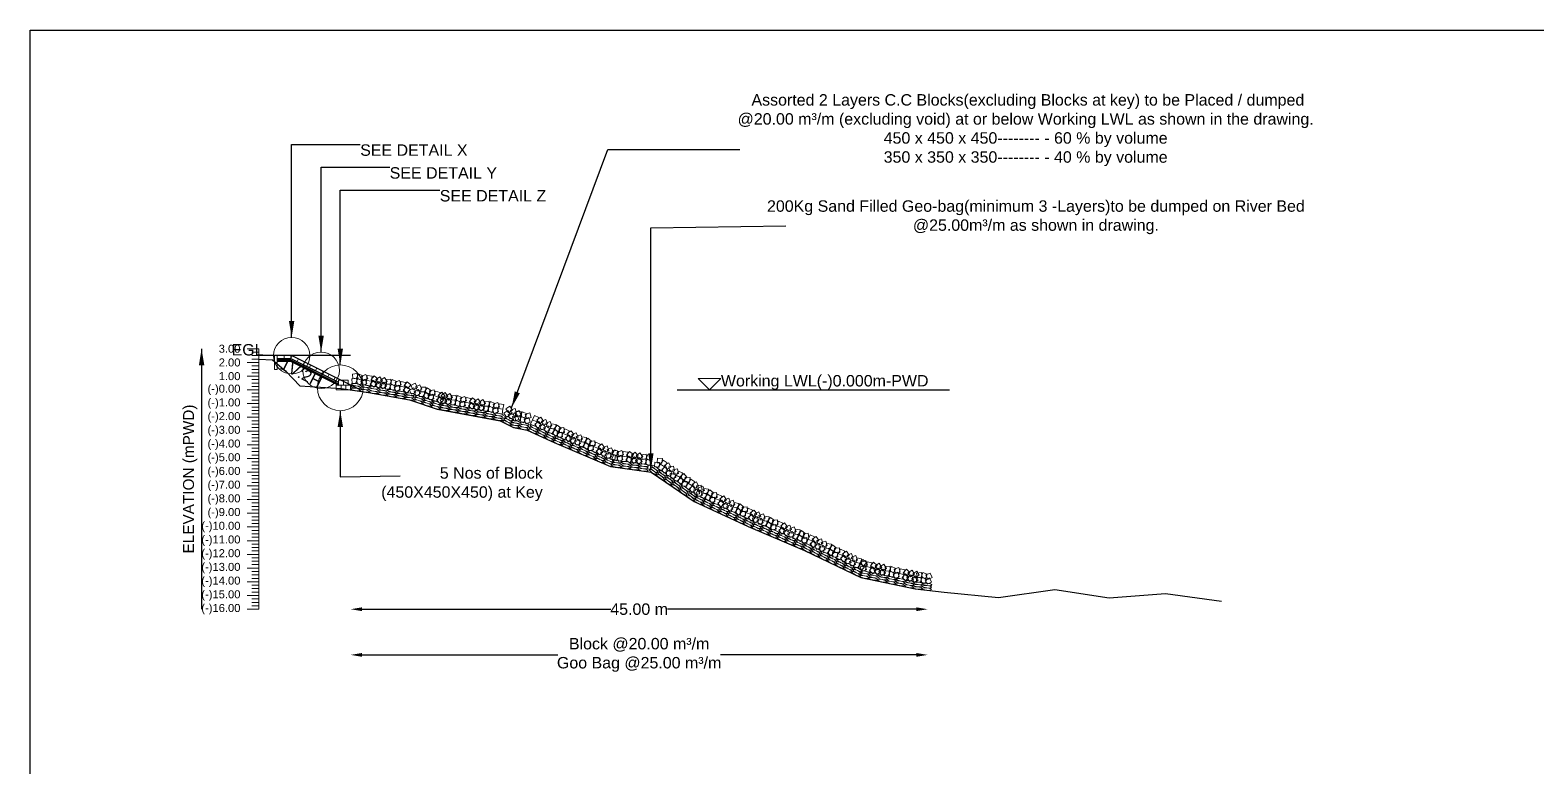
# Model space of a CAD drawing. Header units: inches. Extents: x 89000 to 267201, y -7461 to 18033.
# Drawn here: x 175000 to 181596, y -3229 to 0 of the extents above; entities that cross this region are included whole.
import ezdxf

# ---------------------------------------------------------------- set-up
doc = ezdxf.new("R2010")
doc.units = ezdxf.units.IN
doc.header["$LTSCALE"] = 7
doc.header["$MEASUREMENT"] = 0
for name, color, linetype, lineweight in [('Cross Section Labels', 7, 'Continuous', 9), ('Existing_Bed_Level for Xsection', 7, 'Continuous', 25), ('Long Section Labels', 7, 'Continuous', 9)]:
    doc.layers.add(name, color=color, linetype=linetype, lineweight=lineweight)
doc.styles.get("Standard").update_dxf_attribs({"font": 'arial.ttf'})
doc.dimstyles.new('Appron Lebeling Style', dxfattribs={"dimtxt": 50, "dimasz": 50, "dimexe": 0.18, "dimexo": 0.0625, "dimgap": 0.09, "dimtad": 0, "dimtih": 1, "dimtoh": 1, "dimdec": 4, "dimzin": 0, "dimdsep": 46, "dimtxsty": 'Standard', "dimcen": 0.09, "dimse1": 1, "dimse2": 1, "dimadec": 0, "dimazin": 0, "dimtfac": 1, "dimtdec": 4, "dimtofl": 0, "dimtmove": 0, "dimatfit": 3, "dimfxl": 1, "dimtolj": 1, "dimtzin": 0, "dimarcsym": 0})
doc.dimstyles.get("Standard").update_dxf_attribs({"dimtxt": 0.18, "dimasz": 0.18, "dimexe": 0.18, "dimexo": 0.0625, "dimgap": 0.09, "dimtad": 0, "dimtih": 1, "dimtoh": 1, "dimdec": 4, "dimzin": 0, "dimdsep": 46, "dimtxsty": 'Standard', "dimcen": 0.09, "dimadec": 0, "dimazin": 0, "dimtfac": 1, "dimtdec": 4, "dimtofl": 0, "dimtmove": 0, "dimatfit": 3, "dimfxl": 1, "dimtolj": 1, "dimtzin": 0, "dimarcsym": 0})

# ---------------------------------------------------------------- blocks, each defined once
blk = doc.blocks.new('*D5')
at = {"layer": 'Cross Section Labels', "color": 0, "lineweight": -2, "transparency": 16777216}
for p, q in [((176451.9, -2534.8), (177540.5, -2534.8)), ((178876.3, -2534.8), (177787.7, -2534.8))]:
    blk.add_line(p, q, dxfattribs=at)
at = {"layer": 'Cross Section Labels', "color": 0, "transparency": 16777216}
for points in [[(176451.9, -2526.5), (176451.9, -2543.1), (176401.9, -2534.8)], [(178876.3, -2526.5), (178876.3, -2543.1), (178926.3, -2534.8)]]:
    blk.add_solid(points, dxfattribs=at)
at = {"layer": 'Defpoints', "color": 0, "transparency": 16777216}
for p in [(176401.9, -1574.8), (178926.3, -2452.2), (178926.3, -2534.8)]:
    blk.add_point(p, dxfattribs=at)
at = {"layer": 'Cross Section Labels', "color": 0, "transparency": 16777216, "insert": (177664.1, -2534.8), "char_height": 50, "attachment_point": 5}
blk.add_mtext('\\A1;45.00 m', dxfattribs=at)
blk = doc.blocks.new('*D6')
at = {"layer": 'Cross Section Labels', "color": 0, "lineweight": -2, "transparency": 16777216}
for p, q in [((176451.9, -2734.8), (177308.5, -2734.8)), ((178876.3, -2734.8), (178019.7, -2734.8))]:
    blk.add_line(p, q, dxfattribs=at)
at = {"layer": 'Cross Section Labels', "color": 0, "transparency": 16777216}
for points in [[(176451.9, -2726.5), (176451.9, -2743.1), (176401.9, -2734.8)], [(178876.3, -2726.5), (178876.3, -2743.1), (178926.3, -2734.8)]]:
    blk.add_solid(points, dxfattribs=at)
at = {"layer": 'Defpoints', "color": 0, "transparency": 16777216}
for p in [(176401.9, -1574.8), (178926.3, -2452.2), (178926.3, -2734.8)]:
    blk.add_point(p, dxfattribs=at)
at = {"layer": 'Cross Section Labels', "color": 0, "transparency": 16777216, "insert": (177664.1, -2734.8), "char_height": 50, "attachment_point": 5}
blk.add_mtext('\\A1;Block @20.00 m³/m ^JGoo Bag @25.00 m³/m ', dxfattribs=at)

msp = doc.modelspace()

# ---------------------------------------------------------------- linework, layer by layer
msp.add_lwpolyline([(175000, 0), (185000, 0), (185000, -7071), (175000, -7071)], close=True)
at = {"layer": 'Cross Section Labels'}
msp.add_lwpolyline([(177971.86385, -1574.8), (178021.86385, -1524.8), (177921.86385, -1524.8)], close=True, dxfattribs=at)
for centre, radius in [((176143.86385, -1424.8), 80), ((176272.86385, -1489.3), 80), ((176356.86385, -1565.8), 100)]:
    msp.add_circle(centre, radius, dxfattribs=at)
at = {"layer": 'Existing_Bed_Level for Xsection'}
for points in [[(176401.86385, -1424.8), (176000, -1424.8)], [(176000, -1440.52), (176060.01863, -1442.56), (176120.03725, -1493.56), (176180.05588, -1556.56), (176360.11176, -1568.56), (176480.14902, -1586.5), (176660.2049, -1618.96), (176780.24215, -1658.56), (177055.65401, -1709.8), (177114.93945, -1739.2), (177174.25826, -1751.2), (177292.98708, -1805.2), (177539.18265, -1910.2), (177717.2511, -1934.8), (177904.11624, -2063.2), (178141.51514, -2173), (178387.68315, -2277.4), (178634.00096, -2395.6), (178871.28841, -2446), (178998.94916, -2460.4), (179236.19381, -2483.8), (179482.46981, -2447.8), (179719.81001, -2485.6), (179966.02932, -2465.8), (180212.35164, -2500)], [(176443.86385, -1574.8), (176146.3976, -1426.06687), (176143.86385, -1424.8), (176141.03104, -1424.8), (176081.03104, -1424.8)], [(176081.03104, -1436.8), (176141.03104, -1436.8), (176349.36385, -1540.96641)], [(176081.03104, -1442.8), (176139.61463, -1442.8), (176349.36385, -1547.67461)], [(176081.03104, -1448.8), (176138.19822, -1448.8), (176348.19822, -1553.8)], [(177830.91146, -1574.8), (179021.63155, -1574.8)]]:
    msp.add_lwpolyline(points, dxfattribs=at)
at = {"layer": 'Long Section Labels'}
for points in [[(176000, -1394.8), (175950, -1394.8)], [(176000, -1409.8), (175970, -1409.8)], [(176000, -1424.8), (175970, -1424.8)], [(176000, -1439.8), (175970, -1439.8)], [(176000, -2534.8), (176000, -2474.8), (176000, -2414.8), (176000, -2354.8), (176000, -2294.8), (176000, -2234.8), (176000, -2174.8), (176000, -2114.8), (176000, -2054.8), (176000, -1994.8), (176000, -1934.8), (176000, -1874.8), (176000, -1814.8), (176000, -1754.8), (176000, -1694.8), (176000, -1634.8), (176000, -1574.8), (176000, -1514.8), (176000, -1454.8), (176000, -1394.8)], [(176000, -1454.8), (175950, -1454.8)], [(176000, -1514.8), (175950, -1514.8)], [(176000, -1469.8), (175970, -1469.8)], [(176000, -1484.8), (175970, -1484.8)], [(176000, -1499.8), (175970, -1499.8)], [(176000, -1574.8), (175950, -1574.8)], [(176000, -1529.8), (175970, -1529.8)], [(176000, -1544.8), (175970, -1544.8)], [(176000, -1559.8), (175970, -1559.8)], [(176000, -1634.8), (175950, -1634.8)], [(176000, -1589.8), (175970, -1589.8)], [(176000, -1604.8), (175970, -1604.8)], [(176000, -1619.8), (175970, -1619.8)], [(176000, -1694.8), (175950, -1694.8)], [(176000, -1649.8), (175970, -1649.8)], [(176000, -1664.8), (175970, -1664.8)], [(176000, -1679.8), (175970, -1679.8)], [(176000, -1709.8), (175970, -1709.8)], [(176000, -1754.8), (175950, -1754.8)], [(176000, -1724.8), (175970, -1724.8)], [(176000, -1739.8), (175970, -1739.8)], [(176000, -1769.8), (175970, -1769.8)], [(176000, -1814.8), (175950, -1814.8)], [(176000, -1784.8), (175970, -1784.8)], [(176000, -1799.8), (175970, -1799.8)], [(176000, -1829.8), (175970, -1829.8)], [(176000, -1844.8), (175970, -1844.8)], [(176000, -1874.8), (175950, -1874.8)], [(176000, -1859.8), (175970, -1859.8)], [(176000, -1889.8), (175970, -1889.8)], [(176000, -1904.8), (175970, -1904.8)], [(176000, -1934.8), (175950, -1934.8)], [(176000, -1919.8), (175970, -1919.8)], [(176000, -1949.8), (175970, -1949.8)], [(176000, -1964.8), (175970, -1964.8)], [(176000, -1994.8), (175950, -1994.8)], [(176000, -1979.8), (175970, -1979.8)], [(176000, -2009.8), (175970, -2009.8)], [(176000, -2024.8), (175970, -2024.8)], [(176000, -2039.8), (175970, -2039.8)], [(176000, -2054.8), (175950, -2054.8)], [(176000, -2069.8), (175970, -2069.8)], [(176000, -2084.8), (175970, -2084.8)], [(176000, -2099.8), (175970, -2099.8)], [(176000, -2114.8), (175950, -2114.8)], [(176000, -2174.8), (175950, -2174.8)], [(176000, -2129.8), (175970, -2129.8)], [(176000, -2144.8), (175970, -2144.8)], [(176000, -2159.8), (175970, -2159.8)], [(176000, -2234.8), (175950, -2234.8)], [(176000, -2189.8), (175970, -2189.8)], [(176000, -2204.8), (175970, -2204.8)], [(176000, -2219.8), (175970, -2219.8)], [(176000, -2294.8), (175950, -2294.8)], [(176000, -2249.8), (175970, -2249.8)], [(176000, -2264.8), (175970, -2264.8)], [(176000, -2279.8), (175970, -2279.8)], [(176000, -2354.8), (175950, -2354.8)], [(176000, -2309.8), (175970, -2309.8)], [(176000, -2324.8), (175970, -2324.8)], [(176000, -2339.8), (175970, -2339.8)], [(176000, -2369.8), (175970, -2369.8)], [(176000, -2414.8), (175950, -2414.8)], [(176000, -2384.8), (175970, -2384.8)], [(176000, -2399.8), (175970, -2399.8)], [(176000, -2429.8), (175970, -2429.8)], [(176000, -2474.8), (175950, -2474.8)], [(176000, -2444.8), (175970, -2444.8)], [(176000, -2459.8), (175970, -2459.8)], [(176000, -2489.8), (175970, -2489.8)], [(176000, -2504.8), (175970, -2504.8)], [(176000, -2534.8), (175950, -2534.8)], [(176000, -2519.8), (175970, -2519.8)]]:
    msp.add_lwpolyline(points, dxfattribs=at)
for points in [[(176081.03104, -1424.8), (176069.03104, -1424.8), (176069.03104, -1454.8), (176081.03104, -1454.8)], [(176111.03104, -1424.8), (176081.03104, -1424.8), (176081.03104, -1436.8), (176111.03104, -1436.8)], [(176141.03104, -1424.8), (176111.03104, -1424.8), (176111.03104, -1436.8), (176141.03104, -1436.8)], [(176173.23041, -1439.48328), (176146.3976, -1426.06687), (176141.03104, -1436.8), (176167.86385, -1450.21641)], [(176200.06323, -1452.89969), (176173.23041, -1439.48328), (176167.86385, -1450.21641), (176194.69667, -1463.63282)], [(176081.03104, -1454.8), (176069.03104, -1454.8), (176069.03104, -1484.8), (176081.03104, -1484.8)], [(176226.89605, -1466.3161), (176200.06323, -1452.89969), (176194.69667, -1463.63282), (176221.52948, -1477.04922)], [(176253.72886, -1479.73251), (176226.89605, -1466.3161), (176221.52948, -1477.04922), (176248.3623, -1490.46563)], [(176280.56168, -1493.14891), (176253.72886, -1479.73251), (176248.3623, -1490.46563), (176275.19511, -1503.88204)], [(176307.39449, -1506.56532), (176280.56168, -1493.14891), (176275.19511, -1503.88204), (176302.02793, -1517.29845)], [(176334.22731, -1519.98173), (176307.39449, -1506.56532), (176302.02793, -1517.29845), (176328.86075, -1530.71486)], [(176430.6692, -1503.31119), (176409.80467, -1505.69259), (176412.18607, -1526.55713), (176433.0506, -1524.17573)], [(176456.01406, -1512.59876), (176436.7575, -1504.22111), (176428.37986, -1523.47767), (176447.63642, -1531.85532)], [(176468.89559, -1507.52818), (176449.3522, -1515.21296), (176457.03698, -1534.75635), (176476.58037, -1527.07157)], [(176495.6723, -1515.41368), (176474.90297, -1512.30963), (176471.79892, -1533.07895), (176492.56825, -1536.183)], [(176521.06539, -1526.8613), (176505.02214, -1513.31087), (176491.47171, -1529.35412), (176507.51496, -1542.90455)], [(176359.86385, -1553.8), (176338.86385, -1553.8), (176338.86385, -1574.8), (176359.86385, -1574.8)], [(176370.36385, -1532.8), (176349.36385, -1532.8), (176349.36385, -1553.8), (176370.36385, -1553.8)], [(176380.86385, -1553.8), (176359.86385, -1553.8), (176359.86385, -1574.8), (176380.86385, -1574.8)], [(176391.36385, -1532.8), (176370.36385, -1532.8), (176370.36385, -1553.8), (176391.36385, -1553.8)], [(176401.86385, -1553.8), (176380.86385, -1553.8), (176380.86385, -1574.8), (176401.86385, -1574.8)], [(176427.56515, -1524.08052), (176406.70061, -1526.46192), (176409.08202, -1547.32646), (176429.94655, -1544.94506)], [(176452.91001, -1533.36808), (176433.65345, -1524.99044), (176425.27581, -1544.247), (176444.53237, -1552.62464)], [(176465.79154, -1528.29751), (176446.24815, -1535.98228), (176453.93293, -1555.52567), (176473.47632, -1547.8409)], [(176492.56825, -1536.183), (176471.79892, -1533.07895), (176468.69487, -1553.84828), (176489.4642, -1556.95233)], [(176517.33963, -1547.52815), (176501.29638, -1533.97772), (176487.74595, -1550.02097), (176503.7892, -1563.5714)], [(176525.84997, -1537.8877), (176508.59702, -1549.85999), (176520.5693, -1567.11294), (176537.82226, -1555.14065)], [(176529.57573, -1517.22085), (176512.32278, -1529.19314), (176524.29507, -1546.44609), (176541.54802, -1534.4738)], [(176558.4912, -1558.85478), (176546.50518, -1541.61137), (176529.26177, -1553.59739), (176541.24779, -1570.8408)], [(176562.21697, -1538.18793), (176550.23095, -1520.94452), (176532.98753, -1532.93054), (176544.97356, -1550.17395)], [(176574.12945, -1548.61138), (176553.20286, -1550.36574), (176554.95722, -1571.29233), (176575.88381, -1569.53797)], [(176577.85522, -1527.94453), (176556.92863, -1529.69889), (176558.68299, -1550.62548), (176579.60958, -1548.87112)], [(176599.18426, -1558.65514), (176580.18771, -1549.70354), (176571.23611, -1568.70009), (176590.23266, -1577.65169)], [(176602.91002, -1537.98829), (176583.91348, -1529.03669), (176574.96188, -1548.03324), (176593.95843, -1556.98484)], [(176612.21212, -1553.97331), (176592.44697, -1561.0683), (176599.54195, -1580.83345), (176619.3071, -1573.73847)], [(176615.93788, -1533.30647), (176596.17273, -1540.40145), (176603.26772, -1560.1666), (176623.03287, -1553.07162)], [(176638.74019, -1562.65861), (176618.07334, -1558.93284), (176614.34758, -1579.59969), (176635.01443, -1583.32546)], [(176642.46596, -1541.99176), (176621.79911, -1538.26599), (176618.07334, -1558.93284), (176638.74019, -1562.65861)], [(176662.00757, -1573.6085), (176645.96432, -1560.05807), (176632.4139, -1576.10132), (176648.45715, -1589.65175)], [(176665.73334, -1552.94165), (176649.69009, -1539.39122), (176636.13966, -1555.43447), (176652.18291, -1568.9849)], [(176678.10633, -1565.95046), (176659.34875, -1575.39258), (176668.79087, -1594.15015), (176687.54844, -1584.70804)], [(176684.68541, -1546.00766), (176665.92784, -1555.44977), (176675.36995, -1574.20734), (176694.12752, -1564.76523)], [(176707.49495, -1591.27589), (176698.03791, -1572.52584), (176679.28786, -1581.98289), (176688.74491, -1600.73294)], [(176714.07404, -1571.33308), (176704.61699, -1552.58304), (176685.86694, -1562.04008), (176695.32399, -1580.79013)], [(176724.41193, -1583.31988), (176703.44562, -1582.13076), (176702.2565, -1603.09707), (176723.22281, -1604.28619)], [(176730.99101, -1563.37708), (176710.02471, -1562.18795), (176708.83558, -1583.15426), (176729.80189, -1584.34338)], [(176754.3952, -1576.82567), (176736.83703, -1565.30566), (176725.31702, -1582.86383), (176742.87519, -1594.38384)], [(176767.94974, -1574.01158), (176747.38666, -1578.27302), (176751.6481, -1598.83609), (176772.21118, -1594.57466)], [(176793.00267, -1586.32106), (176773.05987, -1579.74197), (176766.48078, -1599.68478), (176786.42359, -1606.26387)], [(176747.81611, -1596.76848), (176730.25794, -1585.24847), (176718.73793, -1602.80664), (176736.29611, -1614.32665)], [(176761.37065, -1593.95439), (176740.80758, -1598.21583), (176745.06901, -1618.7789), (176765.63209, -1614.51746)], [(176786.42359, -1606.26387), (176766.48078, -1599.68478), (176759.9017, -1619.62759), (176779.84451, -1626.20668)], [(176807.9312, -1620.35975), (176793.94039, -1604.69906), (176778.2797, -1618.68988), (176792.27052, -1634.35057)], [(176814.51029, -1600.41694), (176800.51947, -1584.75625), (176784.85879, -1598.74707), (176798.8496, -1614.40776)], [(176811.114, -1607.39434), (176793.79446, -1619.27011), (176805.67022, -1636.58964), (176822.98976, -1624.71388)], [(176814.95511, -1586.74862), (176797.63557, -1598.62438), (176809.51133, -1615.94392), (176826.83087, -1604.06816)], [(176843.63764, -1628.54336), (176831.74809, -1611.23329), (176814.43802, -1623.12284), (176826.32757, -1640.43291)], [(176847.47875, -1607.89764), (176835.5892, -1590.58757), (176818.27913, -1602.47712), (176830.16868, -1619.78719)], [(176859.33285, -1618.38744), (176838.39679, -1620.02492), (176840.03427, -1640.96098), (176860.97033, -1639.3235)], [(176863.17396, -1597.74172), (176842.23789, -1599.3792), (176843.87537, -1620.31526), (176864.81144, -1618.67778)], [(176884.33118, -1628.57095), (176865.38491, -1619.51342), (176856.32738, -1638.45969), (176875.27365, -1647.51722)], [(176888.17229, -1607.92523), (176869.22602, -1598.86769), (176860.16849, -1617.81396), (176879.11476, -1626.8715)], [(176897.38498, -1623.96194), (176877.58052, -1630.94645), (176884.56503, -1650.75091), (176904.36949, -1643.7664)], [(176901.22609, -1603.31622), (176881.42163, -1610.30073), (176888.40613, -1630.10519), (176908.2106, -1623.12068)], [(176923.86414, -1632.79523), (176903.21842, -1628.95412), (176899.37731, -1649.59984), (176920.02303, -1653.44095)], [(176927.70525, -1612.14951), (176907.05953, -1608.3084), (176903.21842, -1628.95412), (176923.86414, -1632.79523)], [(176947.07002, -1643.87488), (176931.10268, -1630.23508), (176917.46288, -1646.20241), (176933.43022, -1659.84221)], [(176950.91113, -1623.22915), (176934.94379, -1609.58935), (176921.30399, -1625.55669), (176937.27133, -1639.19649)], [(176955.63406, -1634.2821), (176938.31452, -1646.15787), (176950.19029, -1663.4774), (176967.50982, -1651.60164)], [(176959.47517, -1613.63638), (176942.15563, -1625.51214), (176954.03139, -1642.83168), (176971.35093, -1630.95592)], [(176988.15771, -1655.43112), (176976.26816, -1638.12105), (176958.95808, -1650.0106), (176970.84763, -1667.32067)], [(176991.99882, -1634.7854), (176980.10927, -1617.47533), (176962.79919, -1629.36488), (176974.68874, -1646.67495)], [(177003.85291, -1645.2752), (176982.91685, -1646.91268), (176984.55433, -1667.84874), (177005.49039, -1666.21126)], [(177007.69402, -1624.62948), (176986.75796, -1626.26696), (176988.39544, -1647.20302), (177009.3315, -1645.56554)], [(177028.85124, -1655.45871), (177009.90497, -1646.40118), (177000.84744, -1665.34745), (177019.79371, -1674.40498)], [(177032.69235, -1634.81299), (177013.74608, -1625.75545), (177004.68855, -1644.70172), (177023.63482, -1653.75926)], [(177045.74615, -1630.20398), (177025.94169, -1637.18849), (177032.9262, -1656.99295), (177052.73066, -1650.00844)], [(177072.22531, -1639.03727), (177051.57959, -1635.19616), (177047.73848, -1655.84188), (177068.3842, -1659.68299)], [(177110.20957, -1663.23837), (177098.57088, -1645.75863), (177081.09115, -1657.39732), (177092.72984, -1674.87705)], [(177041.90504, -1650.8497), (177022.10058, -1657.83421), (177029.08509, -1677.63867), (177048.88955, -1670.65416)], [(177068.3842, -1659.68299), (177047.73848, -1655.84188), (177043.89737, -1676.4876), (177064.5431, -1680.32871)], [(177100.87975, -1682.05205), (177089.24107, -1664.57231), (177071.76134, -1676.211), (177083.40002, -1693.69073)], [(177111.7367, -1675.16069), (177091.83357, -1681.85887), (177098.53175, -1701.76199), (177118.43488, -1695.06381)], [(177121.06651, -1656.34701), (177101.16339, -1663.04519), (177107.86157, -1682.94831), (177127.76469, -1676.25013)], [(177137.25381, -1704.38303), (177130.53978, -1684.48525), (177110.642, -1691.19927), (177117.35603, -1711.09706)], [(177146.58363, -1685.56935), (177139.8696, -1665.67157), (177119.97181, -1672.38559), (177126.68584, -1692.28338)], [(177143.37526, -1689.89808), (177122.41612, -1691.20756), (177123.72561, -1712.1667), (177144.68474, -1710.85721)], [(177147.53914, -1669.31502), (177126.58001, -1670.62451), (177127.88949, -1691.58364), (177148.84863, -1690.27416)], [(177168.21108, -1700.47173), (177149.40895, -1691.11867), (177140.05589, -1709.92081), (177158.85802, -1719.27387)], [(177172.37497, -1679.88868), (177153.57283, -1670.53562), (177144.21977, -1689.33775), (177163.02191, -1698.69081)], [(177181.33545, -1696.06767), (177161.42406, -1702.74125), (177168.09763, -1722.65264), (177188.00902, -1715.97906)], [(177185.49933, -1675.48462), (177165.58794, -1682.15819), (177172.26152, -1702.06958), (177192.17291, -1695.39601)], [(177217.15194, -1714.02253), (177198.03621, -1705.32835), (177189.34203, -1724.44408), (177208.45776, -1733.13826)], [(177225.84612, -1694.90679), (177206.73038, -1686.21261), (177198.03621, -1705.32835), (177217.15194, -1714.02253)], [(177237.01161, -1730.35852), (177224.79376, -1713.27859), (177207.71382, -1725.49644), (177219.93167, -1742.57637)], [(177245.70579, -1711.24279), (177233.48794, -1694.16286), (177216.408, -1706.38071), (177228.62585, -1723.46064)], [(177256.32572, -1703.99151), (177236.65821, -1711.35283), (177244.01953, -1731.02034), (177263.68704, -1723.65902)], [(177282.80767, -1732.34244), (177275.43069, -1712.6808), (177255.76905, -1720.05778), (177263.14603, -1739.71942)], [(177247.63154, -1723.10725), (177227.96403, -1730.46857), (177235.32535, -1750.13608), (177254.99286, -1742.77476)], [(177274.11349, -1751.45817), (177266.73651, -1731.79653), (177247.07487, -1739.17351), (177254.45185, -1758.83515)], [(177291.79069, -1745.3755), (177271.0754, -1741.92924), (177267.62914, -1762.64453), (177288.34443, -1766.0908)], [(177300.48487, -1726.25977), (177279.76958, -1722.81351), (177276.32332, -1743.5288), (177297.03861, -1746.97506)], [(177313.60574, -1761.27281), (177297.39426, -1747.92411), (177284.04556, -1764.13559), (177300.25704, -1777.48429)], [(177322.29992, -1742.15707), (177306.08844, -1728.80837), (177292.73974, -1745.01986), (177308.95122, -1758.36856)], [(177326.30168, -1759.13574), (177305.45237, -1761.64694), (177307.96357, -1782.49625), (177328.81288, -1779.98505)], [(177334.54001, -1739.81917), (177313.69069, -1742.33037), (177316.2019, -1763.17968), (177337.05121, -1760.66848)], [(177350.22665, -1773.5152), (177330.91007, -1765.27688), (177322.67174, -1784.59345), (177341.98832, -1792.83178)], [(177358.46497, -1754.19863), (177339.1484, -1745.9603), (177330.91007, -1765.27688), (177350.22665, -1773.5152)], [(177370.4682, -1789.37556), (177357.84867, -1772.59022), (177341.06333, -1785.20975), (177353.68286, -1801.99509)], [(177378.70653, -1770.05898), (177366.087, -1753.27365), (177349.30166, -1765.89318), (177361.92119, -1782.67852)], [(177389.15148, -1762.55785), (177369.66411, -1770.3836), (177377.48985, -1789.87097), (177396.97723, -1782.04523)], [(177416.29844, -1790.27268), (177408.45718, -1770.79154), (177388.97604, -1778.6328), (177396.8173, -1798.11394)], [(177433.82639, -1783.77244), (177413.03518, -1780.81849), (177410.08123, -1801.6097), (177430.87244, -1804.56364)], [(177380.91315, -1781.87442), (177361.42578, -1789.70017), (177369.25152, -1809.18754), (177388.7389, -1801.3618)], [(177408.06011, -1809.58925), (177400.21885, -1790.10811), (177380.73771, -1797.94937), (177388.57897, -1817.43051)], [(177425.58806, -1803.08901), (177404.79685, -1800.13506), (177401.84291, -1820.92627), (177422.63411, -1823.88022)], [(177447.77404, -1818.46441), (177431.2505, -1805.50399), (177418.29007, -1822.02753), (177434.81361, -1834.98795)], [(177456.01237, -1799.14784), (177439.48883, -1786.18741), (177426.5284, -1802.71095), (177443.05194, -1815.67138)], [(177461.51768, -1816.80404), (177440.66837, -1819.31524), (177443.17957, -1840.16455), (177464.02888, -1837.65335)], [(177469.75601, -1797.48747), (177448.9067, -1799.99867), (177451.4179, -1820.84798), (177472.26721, -1818.33678)], [(177485.44265, -1831.1835), (177466.12608, -1822.94518), (177457.88775, -1842.26175), (177477.20432, -1850.50008)], [(177493.68098, -1811.86693), (177474.3644, -1803.6286), (177466.12608, -1822.94518), (177485.44265, -1831.1835)], [(177505.6842, -1847.04386), (177493.06467, -1830.25852), (177476.27934, -1842.87805), (177488.89887, -1859.66339)], [(177513.92253, -1827.72728), (177501.303, -1810.94195), (177484.51767, -1823.56148), (177497.1372, -1840.34681)], [(177516.12916, -1839.54272), (177496.64178, -1847.36847), (177504.46752, -1866.85584), (177523.9549, -1859.0301)], [(177524.36749, -1820.22615), (177504.88011, -1828.05189), (177512.70585, -1847.53927), (177532.19323, -1839.71353)], [(177551.51444, -1847.94098), (177543.67318, -1828.45984), (177524.19204, -1836.3011), (177532.0333, -1855.78224)], [(177569.04239, -1841.44074), (177548.25118, -1838.48679), (177545.29724, -1859.278), (177566.08844, -1862.23194)], [(177575.37433, -1845.01752), (177556.02617, -1836.85366), (177547.86231, -1856.20182), (177567.21047, -1864.36569)], [(177588.19892, -1839.80459), (177568.74183, -1847.70534), (177576.64258, -1867.16243), (177596.09967, -1859.26168)], [(177615.06131, -1847.39305), (177594.25888, -1844.51922), (177591.38505, -1865.32164), (177612.18747, -1868.19548)], [(177638.75877, -1857.37812), (177622.17254, -1844.49802), (177609.29244, -1861.08425), (177625.87867, -1873.96435)], [(177543.27611, -1867.25755), (177535.43485, -1847.77641), (177515.95372, -1855.61767), (177523.79497, -1875.09881)], [(177560.80406, -1860.75731), (177540.01286, -1857.80336), (177537.05891, -1878.59457), (177557.85011, -1881.54852)], [(177572.50049, -1865.81995), (177553.15233, -1857.65609), (177544.98847, -1877.00425), (177564.33663, -1885.16811)], [(177585.32508, -1860.60702), (177565.86799, -1868.50777), (177573.76874, -1887.96486), (177593.22583, -1880.06411)], [(177612.18747, -1868.19548), (177591.38505, -1865.32164), (177588.51121, -1886.12407), (177609.31364, -1888.99791)], [(177635.88494, -1878.18055), (177619.29871, -1865.30045), (177606.41861, -1881.88668), (177623.00483, -1894.76678)], [(177643.99217, -1868.19872), (177627.24547, -1880.86949), (177639.91623, -1897.61618), (177656.66293, -1884.94542)], [(177646.866, -1847.39629), (177630.11931, -1860.06706), (177642.79007, -1876.81375), (177659.53677, -1864.14299)], [(177677.46698, -1887.80754), (177664.78288, -1871.07094), (177648.04628, -1883.75504), (177660.73038, -1900.49164)], [(177680.34081, -1867.00511), (177667.65672, -1850.26851), (177650.92012, -1862.95261), (177663.60421, -1879.68921)], [(177692.67133, -1876.93052), (177671.83445, -1879.54285), (177674.44678, -1900.37973), (177695.28367, -1897.7674)], [(177695.54517, -1856.12809), (177674.70829, -1858.74042), (177677.32062, -1879.57731), (177698.1575, -1876.96497)], [(177718.1175, -1885.93681), (177698.76934, -1877.77295), (177690.60548, -1897.12112), (177709.95364, -1905.28498)], [(177720.99134, -1865.13438), (177701.64317, -1856.97052), (177693.47931, -1876.31869), (177712.82748, -1884.48255)], [(177753.72696, -1892.59596), (177732.79251, -1890.93798), (177731.13453, -1911.87243), (177752.06898, -1913.53041)], [(177765.61968, -1875.28806), (177744.68523, -1873.63008), (177743.02725, -1894.56453), (177763.96169, -1896.22251)], [(177774.33895, -1911.41932), (177757.03105, -1899.5266), (177745.13834, -1916.8345), (177762.44623, -1928.72722)], [(177786.23166, -1894.11142), (177768.92377, -1882.21871), (177757.03105, -1899.5266), (177774.33895, -1911.41932)], [(177791.04754, -1930.96655), (177781.99347, -1912.01863), (177763.04554, -1921.0727), (177772.09961, -1940.02062)], [(177802.94025, -1913.65866), (177793.88618, -1894.71073), (177774.93826, -1903.7648), (177783.99233, -1922.71272)], [(177814.66145, -1908.36926), (177794.01197, -1912.19015), (177797.83286, -1932.83963), (177818.48234, -1929.01874)], [(177802.76873, -1925.67716), (177782.11925, -1929.49805), (177785.94014, -1950.14752), (177806.58962, -1946.32663)], [(177823.90421, -1958.2096), (177820.06688, -1937.56318), (177799.42046, -1941.40051), (177803.25779, -1962.04694)], [(177835.79693, -1940.90171), (177831.9596, -1920.25528), (177811.31317, -1924.09261), (177815.1505, -1944.73904)], [(177842.37099, -1955.30092), (177822.57337, -1948.29702), (177815.56948, -1968.09463), (177835.36709, -1975.09853)], [(177854.2637, -1937.99302), (177834.46609, -1930.98912), (177827.46219, -1950.78673), (177847.2598, -1957.79063)], [(177861.08148, -1974.75696), (177847.4446, -1958.78713), (177831.47477, -1972.42401), (177845.11165, -1988.39384)], [(177872.9742, -1957.44907), (177859.33732, -1941.47924), (177843.36749, -1955.11612), (177857.00437, -1971.08595)], [(177874.88224, -1975.84497), (177853.94779, -1974.18699), (177852.28981, -1995.12144), (177873.22426, -1996.77942)], [(177886.77496, -1958.53707), (177865.84051, -1956.87909), (177864.18253, -1977.81354), (177885.11698, -1979.47152)], [(177907.38695, -1977.36043), (177890.07905, -1965.46772), (177878.18633, -1982.77561), (177895.49423, -1994.66833)], [(177924.09553, -1996.90767), (177915.04146, -1977.95974), (177896.09354, -1987.01381), (177905.14761, -2005.96174)], [(177895.49423, -1994.66833), (177878.18633, -1982.77561), (177866.29362, -2000.08351), (177883.60151, -2011.97623)], [(177912.20282, -2014.21557), (177903.14875, -1995.26764), (177884.20082, -2004.32171), (177893.25489, -2023.26963)], [(177923.92401, -2008.92617), (177903.27454, -2012.74706), (177907.09543, -2033.39653), (177927.7449, -2029.57565)], [(177940.82437, -2034.88833), (177933.57254, -2015.18019), (177913.86439, -2022.43202), (177921.11623, -2042.14017)], [(177935.81673, -1991.61827), (177915.16725, -1995.43916), (177918.98814, -2016.08864), (177939.63762, -2012.26775)], [(177949.6399, -2015.82825), (177942.38806, -1996.12011), (177922.67992, -2003.37195), (177929.93176, -2023.08009)], [(177958.53988, -2028.91816), (177937.84692, -2025.34028), (177934.26904, -2046.03324), (177954.962, -2049.61113)], [(177967.35541, -2009.85809), (177946.66245, -2006.2802), (177943.08456, -2026.97317), (177963.77753, -2030.55105)], [(177980.25343, -2044.95383), (177964.12713, -2031.50234), (177950.67564, -2047.62863), (177966.80194, -2061.08012)], [(177989.06896, -2025.89375), (177972.94266, -2012.44226), (177959.49117, -2028.56856), (177975.61746, -2042.02005)], [(177994.04079, -2043.70753), (177973.12539, -2045.59058), (177975.00843, -2066.50598), (177995.92384, -2064.62294)], [(178002.85632, -2024.64746), (177981.94091, -2026.5305), (177983.82396, -2047.4459), (178004.73936, -2045.56286)], [(178026.33801, -2039.73993), (178007.27794, -2030.92441), (177998.46241, -2049.98448), (178017.52249, -2058.80001)], [(178046.09343, -2056.20185), (178033.98441, -2039.04459), (178016.82715, -2051.15361), (178028.93617, -2068.31088)], [(178017.52249, -2058.80001), (177998.46241, -2049.98448), (177989.64689, -2069.04456), (178008.70696, -2077.86008)], [(178037.2779, -2075.26193), (178025.16888, -2058.10467), (178008.01162, -2070.21369), (178020.12064, -2087.37095)], [(178047.94372, -2068.07831), (178028.22981, -2075.31445), (178035.46595, -2095.02836), (178055.17986, -2087.79222)], [(178056.75925, -2049.01823), (178037.04534, -2056.25438), (178044.28148, -2075.96829), (178063.99539, -2068.73214)], [(178074.2449, -2096.59701), (178066.99307, -2076.88887), (178047.28492, -2084.14071), (178054.53676, -2103.84885)], [(178083.06043, -2077.53694), (178075.80859, -2057.8288), (178056.10045, -2065.08064), (178063.35229, -2084.78878)], [(178091.96041, -2090.62685), (178071.26745, -2087.04897), (178067.68957, -2107.74193), (178088.38253, -2111.31981)], [(178100.77594, -2071.56677), (178080.08298, -2067.98889), (178076.50509, -2088.68185), (178097.19806, -2092.25974)], [(178113.67396, -2106.66251), (178097.54766, -2093.21102), (178084.09617, -2109.33732), (178100.22247, -2122.78881)], [(178122.48949, -2087.60244), (178106.36319, -2074.15095), (178092.9117, -2090.27724), (178109.03799, -2103.72873)], [(178127.46132, -2105.41622), (178106.54592, -2107.29926), (178108.42896, -2128.21467), (178129.34437, -2126.33162)], [(178136.27685, -2086.35614), (178115.36144, -2088.23919), (178117.24449, -2109.15459), (178138.15989, -2107.27155)], [(178159.75855, -2101.44862), (178140.69847, -2092.63309), (178131.88294, -2111.69317), (178150.94302, -2120.5087)], [(178179.51396, -2117.91054), (178167.40494, -2100.75328), (178150.24768, -2112.8623), (178162.3567, -2130.01956)], [(178188.15596, -2109.19704), (178168.68446, -2117.0622), (178176.54962, -2136.5337), (178196.02112, -2128.66854)], [(178150.94302, -2120.5087), (178131.88294, -2111.69317), (178123.06742, -2130.75324), (178142.12749, -2139.56877)], [(178170.69843, -2136.97062), (178158.58941, -2119.81336), (178141.43215, -2131.92238), (178153.54117, -2149.07964)], [(178179.95674, -2128.53024), (178160.48524, -2136.39541), (178168.3504, -2155.8669), (178187.8219, -2148.00174)], [(178207.15972, -2156.19008), (178199.27905, -2136.72485), (178179.81382, -2144.60551), (178187.69449, -2164.07074)], [(178215.35894, -2136.85688), (178207.47828, -2117.39165), (178188.01305, -2125.27231), (178195.89371, -2144.73754)], [(178224.67448, -2149.65438), (178203.87734, -2146.74252), (178200.96547, -2167.53966), (178221.76261, -2170.45152)], [(178232.8737, -2130.32118), (178212.07656, -2127.40931), (178209.16469, -2148.20645), (178229.96183, -2151.11832)], [(178246.89152, -2164.98486), (178230.34179, -2152.05789), (178217.41483, -2168.60763), (178233.96456, -2181.53459)], [(178255.09075, -2145.65165), (178238.54101, -2132.72469), (178225.61405, -2149.27442), (178242.16378, -2162.20139)], [(178260.63178, -2163.29668), (178239.78759, -2165.85006), (178242.34098, -2186.69425), (178263.18517, -2184.14087)], [(178268.831, -2143.96347), (178247.98682, -2146.51686), (178250.5402, -2167.36105), (178271.38439, -2164.80766)], [(178284.5858, -2177.6277), (178265.25259, -2169.42848), (178257.05337, -2188.76168), (178276.38657, -2196.9609)], [(178292.78502, -2158.29449), (178273.45182, -2150.09527), (178265.25259, -2169.42848), (178284.5858, -2177.6277)], [(178313.05863, -2174.11385), (178300.40515, -2157.35409), (178283.64539, -2170.00756), (178296.29886, -2186.76733)], [(178323.48838, -2166.5916), (178304.01688, -2174.45676), (178311.88204, -2193.92826), (178331.35354, -2186.0631)], [(178350.69136, -2194.25144), (178342.8107, -2174.78621), (178323.34547, -2182.66687), (178331.22613, -2202.1321)], [(178304.8594, -2193.44706), (178292.20593, -2176.68729), (178275.44617, -2189.34076), (178288.09964, -2206.10053)], [(178315.28916, -2185.9248), (178295.81766, -2193.78997), (178303.68282, -2213.26146), (178323.15432, -2205.3963)], [(178342.49214, -2213.58464), (178334.61147, -2194.11941), (178315.14625, -2202.00007), (178323.02691, -2221.4653)], [(178360.0069, -2207.04894), (178339.20976, -2204.13708), (178336.29789, -2224.93422), (178357.09503, -2227.84608)], [(178368.20612, -2187.71574), (178347.40898, -2184.80387), (178344.49711, -2205.60101), (178365.29425, -2208.51288)], [(178382.22395, -2222.37942), (178365.67421, -2209.45245), (178352.74725, -2226.00219), (178369.29698, -2238.92915)], [(178390.42317, -2203.04621), (178373.87344, -2190.11925), (178360.94647, -2206.66898), (178377.49621, -2219.59595)], [(178395.9642, -2220.69124), (178375.12001, -2223.24462), (178377.6734, -2244.08881), (178398.51759, -2241.53543)], [(178404.16343, -2201.35803), (178383.31924, -2203.91142), (178385.87262, -2224.75561), (178406.71681, -2222.20222)], [(178421.84522, -2236.55976), (178402.91226, -2227.47444), (178393.82695, -2246.4074), (178412.75991, -2255.49272)], [(178430.93054, -2217.6268), (178411.99758, -2208.54148), (178402.91226, -2227.47444), (178421.84522, -2236.55976)], [(178441.36486, -2253.30058), (178429.50072, -2235.97308), (178412.17323, -2247.83722), (178424.03737, -2265.16472)], [(178450.45018, -2234.36762), (178438.58604, -2217.04012), (178421.25855, -2228.90426), (178433.12269, -2246.23176)], [(178461.21695, -2227.33619), (178441.40226, -2234.29164), (178448.3577, -2254.10632), (178468.17239, -2247.15088)], [(178487.11047, -2256.22554), (178480.13924, -2236.4164), (178460.3301, -2243.38762), (178467.30132, -2263.19676)], [(178452.13163, -2246.26915), (178432.31694, -2253.2246), (178439.27238, -2273.03928), (178459.08707, -2266.08384)], [(178478.02515, -2275.1585), (178471.05392, -2255.34936), (178451.24478, -2262.32058), (178458.21601, -2282.12972)], [(178495.82365, -2269.44052), (178475.18359, -2265.56913), (178471.3122, -2286.20919), (178491.95226, -2290.08059)], [(178504.90897, -2250.50756), (178484.26891, -2246.63617), (178480.39751, -2267.27623), (178501.03758, -2271.14763)], [(178517.30728, -2285.78293), (178501.37364, -2272.10378), (178487.69449, -2288.03742), (178503.62813, -2301.71657)], [(178526.3926, -2266.84997), (178510.45896, -2253.17082), (178496.77981, -2269.10446), (178512.71345, -2282.78361)], [(178531.11095, -2284.73256), (178510.17091, -2286.31839), (178511.75674, -2307.25843), (178532.69678, -2305.6726)], [(178540.19627, -2265.7996), (178519.25623, -2267.38543), (178520.84206, -2288.32547), (178541.7821, -2286.73964)], [(178554.37594, -2300.15699), (178535.44298, -2291.07167), (178526.35767, -2310.00463), (178545.29063, -2319.08995)], [(178563.46126, -2281.22403), (178544.5283, -2272.13871), (178535.44298, -2291.07167), (178554.37594, -2300.15699)], [(178573.89558, -2316.89781), (178562.03144, -2299.57031), (178544.70395, -2311.43446), (178556.56809, -2328.76195)], [(178582.9809, -2297.96485), (178571.11676, -2280.63735), (178553.78927, -2292.5015), (178565.65341, -2309.82899)], [(178593.74767, -2290.93343), (178573.93298, -2297.88887), (178580.88842, -2317.70356), (178600.70311, -2310.74811)], [(178619.64119, -2319.82277), (178612.66996, -2300.01363), (178592.86082, -2306.98485), (178599.83204, -2326.79399)], [(178584.66235, -2309.86639), (178564.84766, -2316.82183), (178571.8031, -2336.63652), (178591.61779, -2329.68107)], [(178610.55587, -2338.75573), (178603.58465, -2318.94659), (178583.7755, -2325.91781), (178590.74673, -2345.72695)], [(178628.35437, -2333.03775), (178607.71431, -2329.16636), (178603.84292, -2349.80643), (178624.48298, -2353.67782)], [(178637.43969, -2314.10479), (178616.79963, -2310.2334), (178612.92824, -2330.87347), (178633.5683, -2334.74486)], [(178649.838, -2349.38017), (178633.90436, -2335.70101), (178620.22521, -2351.63465), (178636.15885, -2365.3138)], [(178658.92332, -2330.44721), (178642.98968, -2316.76805), (178629.31053, -2332.70169), (178645.24417, -2346.38084)], [(178651.65527, -2342.67204), (178631.68017, -2349.15242), (178638.16055, -2369.12752), (178658.13565, -2362.64714)], [(178656.01835, -2322.13029), (178636.04325, -2328.61066), (178642.52363, -2348.58577), (178662.49873, -2342.10539)], [(178677.90208, -2352.17352), (178657.36033, -2347.81044), (178652.99724, -2368.35219), (178673.539, -2372.71527)], [(178682.26516, -2331.63177), (178661.72341, -2327.26869), (178657.36033, -2347.81044), (178677.90208, -2352.17352)], [(178700.81972, -2363.8377), (178685.20317, -2349.79763), (178671.1631, -2365.41418), (178686.77965, -2379.45424)], [(178705.1828, -2343.29595), (178689.56625, -2329.25588), (178675.52619, -2344.87243), (178691.14273, -2358.91249)], [(178709.62411, -2354.46504), (178692.00918, -2365.89807), (178703.44222, -2383.513), (178721.05714, -2372.07997)], [(178713.98719, -2333.92329), (178696.37226, -2345.35632), (178707.8053, -2362.97125), (178725.42022, -2351.53821)], [(178741.60135, -2376.43148), (178730.15429, -2358.82566), (178712.54847, -2370.27272), (178723.99553, -2387.87854)], [(178745.96443, -2355.88973), (178734.51737, -2338.28391), (178716.91156, -2349.73097), (178728.35861, -2367.33679)], [(178757.54889, -2366.67657), (178736.57805, -2367.78296), (178737.68444, -2388.75379), (178758.65528, -2387.6474)], [(178761.91197, -2346.13482), (178740.94113, -2347.24121), (178742.04752, -2368.21204), (178763.01836, -2367.10565)], [(178782.28112, -2377.49032), (178763.57047, -2367.95556), (178754.03571, -2386.6662), (178772.74636, -2396.20096)], [(178786.6442, -2356.94857), (178767.93355, -2347.4138), (178758.39879, -2366.12445), (178777.10944, -2375.65921)], [(178795.44753, -2373.2136), (178775.47243, -2379.69398), (178781.9528, -2399.66908), (178801.92791, -2393.1887)], [(178799.81061, -2352.67185), (178779.83551, -2359.15223), (178786.31588, -2379.12733), (178806.29099, -2372.64695)], [(178826.05741, -2362.17333), (178805.51566, -2357.81025), (178801.15258, -2378.35201), (178821.69433, -2382.71509)], [(178848.97505, -2373.83751), (178833.35851, -2359.79744), (178819.31844, -2375.41399), (178834.93499, -2389.45406)], [(178857.77945, -2364.46485), (178840.16452, -2375.89788), (178851.59755, -2393.51281), (178869.21248, -2382.07978)], [(178889.75669, -2386.43129), (178878.30963, -2368.82547), (178860.70381, -2380.27253), (178872.15087, -2397.87835)], [(178898.83104, -2373.67009), (178878.06583, -2376.80156), (178881.1973, -2397.56677), (178901.96251, -2394.4353)], [(178924.49402, -2382.03861), (178904.94816, -2374.36009), (178897.26965, -2393.90595), (178916.8155, -2401.58446)], [(178821.69433, -2382.71509), (178801.15258, -2378.35201), (178796.7895, -2398.89376), (178817.33125, -2403.25684)], [(178844.61197, -2394.37926), (178828.99543, -2380.33919), (178814.95536, -2395.95574), (178830.57191, -2409.99581)], [(178853.41637, -2385.0066), (178835.80144, -2396.43963), (178847.23447, -2414.05456), (178864.8494, -2402.62153)], [(178885.39361, -2406.97304), (178873.94655, -2389.36722), (178856.34073, -2400.81428), (178867.78779, -2418.4201)], [(178896.47719, -2394.53775), (178875.71198, -2397.66922), (178878.84345, -2418.43443), (178899.60866, -2415.30296)], [(178922.14017, -2402.90627), (178902.59431, -2395.22776), (178894.9158, -2414.77361), (178914.46165, -2422.45213)], [(178934.83068, -2397.37495), (178915.5768, -2405.75876), (178923.96061, -2425.01264), (178943.21449, -2416.62882)], [(178937.18453, -2376.50729), (178917.93065, -2384.8911), (178926.31446, -2404.14497), (178945.56834, -2395.76116)]]:
    msp.add_lwpolyline(points, close=True, dxfattribs=at)
for centre, major_axis in [((176422.36635, -1572.70753), (19.74866, -2.95151)), ((176423.87403, -1562.61957), (19.74866, -2.95151)), ((176425.38172, -1552.53161), (19.74866, -2.95151)), ((176461.86368, -1578.61055), (19.74866, -2.95151)), ((176463.37136, -1568.52259), (19.74866, -2.95151)), ((176464.87904, -1558.43463), (19.74866, -2.95151)), ((176501.41105, -1585.15085), (19.65122, -3.54267)), ((176503.2207, -1575.11267), (19.65122, -3.54267)), ((176505.03036, -1565.07448), (19.65122, -3.54267)), ((176542.52315, -1582.19801), (19.65122, -3.54267)), ((176544.3328, -1572.15982), (19.65122, -3.54267)), ((176581.82559, -1589.28335), (19.65122, -3.54267)), ((176583.63525, -1579.24516), (19.65122, -3.54267)), ((176622.93769, -1586.3305), (19.65122, -3.54267)), ((176540.71349, -1592.23619), (19.65122, -3.54267)), ((176580.01593, -1599.32153), (19.65122, -3.54267)), ((176619.31838, -1606.40687), (19.65122, -3.54267)), ((176621.12803, -1596.36869), (19.65122, -3.54267)), ((176658.62082, -1613.49221), (19.65122, -3.54267)), ((176660.43048, -1603.45403), (19.65122, -3.54267)), ((176662.24013, -1593.41585), (19.65122, -3.54267)), ((176697.32649, -1625.83597), (18.96276, -6.25577)), ((176700.52204, -1616.14946), (18.96276, -6.25577)), ((176703.7176, -1606.46295), (18.96276, -6.25577)), ((176735.25201, -1638.34751), (18.96276, -6.25577)), ((176738.44757, -1628.661), (18.96276, -6.25577)), ((176741.64313, -1618.97449), (18.96276, -6.25577)), ((176773.17754, -1650.85904), (18.96276, -6.25577)), ((176776.3731, -1641.17254), (18.96276, -6.25577)), ((176779.56865, -1631.48603), (18.96276, -6.25577)), ((176813.33523, -1649.15438), (19.63113, -3.65235)), ((176815.20091, -1639.12645), (19.63113, -3.65235)), ((176854.46318, -1646.43115), (19.63113, -3.65235)), ((176893.72545, -1653.73584), (19.63113, -3.65235)), ((176811.46955, -1659.1823), (19.63113, -3.65235)), ((176850.73182, -1666.48699), (19.63113, -3.65235)), ((176852.5975, -1656.45907), (19.63113, -3.65235)), ((176889.99408, -1673.79168), (19.63113, -3.65235)), ((176891.85977, -1663.76376), (19.63113, -3.65235)), ((176929.25635, -1681.09637), (19.63113, -3.65235)), ((176931.12203, -1671.06845), (19.63113, -3.65235)), ((176932.98771, -1661.04053), (19.63113, -3.65235)), ((176968.51862, -1688.40106), (19.63113, -3.65235)), ((176970.3843, -1678.37314), (19.63113, -3.65235)), ((176972.24998, -1668.34522), (19.63113, -3.65235)), ((177007.78088, -1695.70575), (19.63113, -3.65235)), ((177009.64657, -1685.67783), (19.63113, -3.65235)), ((177011.51225, -1675.64991), (19.63113, -3.65235)), ((177047.04315, -1703.01045), (19.63113, -3.65235)), ((177048.90883, -1692.98252), (19.63113, -3.65235)), ((177050.77451, -1682.9546), (19.63113, -3.65235)), ((177085.00125, -1718.6608), (17.88912, -8.87132)), ((177089.53287, -1709.52273), (17.88912, -8.87132)), ((177094.0645, -1700.38466), (17.88912, -8.87132)), ((177123.90597, -1714.99735), (19.57154, -3.95926)), ((177119.86105, -1734.99231), (19.57154, -3.95926)), ((177121.88351, -1724.99483), (19.57154, -3.95926)), ((177159.00414, -1742.91083), (19.57154, -3.95926)), ((177161.0266, -1732.91335), (19.57154, -3.95926)), ((177163.04906, -1722.91587), (19.57154, -3.95926)), ((177197.61654, -1756.22105), (18.17633, -8.26692)), ((177201.83942, -1746.93627), (18.17633, -8.26692)), ((177206.06231, -1737.65148), (18.17633, -8.26692)), ((177233.9692, -1772.75489), (18.17633, -8.26692)), ((177238.19209, -1763.47011), (18.17633, -8.26692)), ((177242.41497, -1754.18533), (18.17633, -8.26692)), ((177270.32186, -1789.28874), (18.17633, -8.26692)), ((177274.54475, -1780.00395), (18.17633, -8.26692)), ((177278.76764, -1770.71917), (18.17633, -8.26692)), ((177314.68839, -1786.73309), (18.3673, -7.83347)), ((177306.68544, -1805.49776), (18.3673, -7.83347)), ((177310.68692, -1796.11542), (18.3673, -7.83347)), ((177343.42004, -1821.1647), (18.3673, -7.83347)), ((177347.42152, -1811.78237), (18.3673, -7.83347)), ((177351.42299, -1802.40003), (18.3673, -7.83347)), ((177380.15464, -1836.83165), (18.3673, -7.83347)), ((177384.15612, -1827.44932), (18.3673, -7.83347)), ((177388.15759, -1818.06698), (18.3673, -7.83347)), ((177416.88924, -1852.4986), (18.3673, -7.83347)), ((177420.89072, -1843.11626), (18.3673, -7.83347)), ((177424.89219, -1833.73393), (18.3673, -7.83347)), ((177461.62679, -1849.40087), (18.3673, -7.83347)), ((177453.62384, -1868.16554), (18.3673, -7.83347)), ((177457.62532, -1858.78321), (18.3673, -7.83347)), ((177490.35844, -1883.83249), (18.3673, -7.83347)), ((177494.35992, -1874.45016), (18.3673, -7.83347)), ((177498.36139, -1865.06782), (18.3673, -7.83347)), ((177527.09304, -1899.49944), (18.3673, -7.83347)), ((177531.09452, -1890.1171), (18.3673, -7.83347)), ((177535.09599, -1880.73477), (18.3673, -7.83347)), ((177564.26667, -1908.5169), (19.78014, -2.73261)), ((177565.66253, -1898.41286), (19.78014, -2.73261)), ((177567.0584, -1888.30882), (19.78014, -2.73261)), ((177603.82694, -1913.98212), (19.78014, -2.73261)), ((177605.22281, -1903.87808), (19.78014, -2.73261)), ((177606.61867, -1893.77404), (19.78014, -2.73261)), ((177644.78308, -1909.3433), (19.78014, -2.73261)), ((177646.17895, -1899.23926), (19.78014, -2.73261)), ((177684.34336, -1914.80851), (19.78014, -2.73261)), ((177685.73923, -1904.70448), (19.78014, -2.73261)), ((177729.70873, -1924.79619), (16.45734, -11.30827)), ((177735.48519, -1916.38949), (16.45734, -11.30827)), ((177643.38722, -1919.44733), (19.78014, -2.73261)), ((177682.9475, -1924.91255), (19.78014, -2.73261)), ((177723.93227, -1933.20288), (16.45734, -11.30827)), ((177756.84694, -1955.81943), (16.45734, -11.30827)), ((177762.6234, -1947.41273), (16.45734, -11.30827)), ((177768.39986, -1939.00604), (16.45734, -11.30827)), ((177789.76162, -1978.43597), (16.45734, -11.30827)), ((177795.53808, -1970.02928), (16.45734, -11.30827)), ((177801.31454, -1961.62259), (16.45734, -11.30827)), ((177834.22922, -1984.23914), (16.45734, -11.30827)), ((177822.67629, -2001.05252), (16.45734, -11.30827)), ((177828.45275, -1992.64583), (16.45734, -11.30827)), ((177855.59097, -2023.66907), (16.45734, -11.30827)), ((177861.36743, -2015.26238), (16.45734, -11.30827)), ((177867.14389, -2006.85568), (16.45734, -11.30827)), ((177888.50564, -2046.28562), (16.45734, -11.30827)), ((177894.2821, -2037.87893), (16.45734, -11.30827)), ((177900.05857, -2029.47223), (16.45734, -11.30827)), ((177930.69605, -2047.39813), (18.12341, -8.38231)), ((177922.1324, -2065.91363), (18.12341, -8.38231)), ((177926.41423, -2056.65588), (18.12341, -8.38231)), ((177958.37922, -2082.67824), (18.12341, -8.38231)), ((177962.66105, -2073.42049), (18.12341, -8.38231)), ((177966.94287, -2064.16274), (18.12341, -8.38231)), ((177994.62604, -2099.44285), (18.12341, -8.38231)), ((177998.90786, -2090.1851), (18.12341, -8.38231)), ((178003.18969, -2080.92735), (18.12341, -8.38231)), ((178030.87286, -2116.20747), (18.12341, -8.38231)), ((178035.15468, -2106.94972), (18.12341, -8.38231)), ((178039.43651, -2097.69197), (18.12341, -8.38231)), ((178075.68333, -2114.45658), (18.12341, -8.38231)), ((178067.11967, -2132.97208), (18.12341, -8.38231)), ((178071.4015, -2123.71433), (18.12341, -8.38231)), ((178103.36649, -2149.73669), (18.12341, -8.38231)), ((178107.64832, -2140.47894), (18.12341, -8.38231)), ((178111.93015, -2131.22119), (18.12341, -8.38231)), ((178139.61331, -2166.50131), (18.12341, -8.38231)), ((178143.89514, -2157.24356), (18.12341, -8.38231)), ((178148.17697, -2147.9858), (18.12341, -8.38231)), ((178176.17193, -2182.15828), (18.38311, -7.79629)), ((178180.15441, -2172.76786), (18.38311, -7.79629)), ((178184.13689, -2163.37745), (18.38311, -7.79629)), ((178220.90312, -2178.97003), (18.38311, -7.79629)), ((178212.93816, -2197.75086), (18.38311, -7.79629)), ((178216.92064, -2188.36044), (18.38311, -7.79629)), ((178249.70439, -2213.34343), (18.38311, -7.79629)), ((178253.68687, -2203.95302), (18.38311, -7.79629)), ((178257.66935, -2194.56261), (18.38311, -7.79629)), ((178286.47062, -2228.93601), (18.38311, -7.79629)), ((178290.4531, -2219.5456), (18.38311, -7.79629)), ((178294.43558, -2210.15519), (18.38311, -7.79629)), ((178323.23685, -2244.52859), (18.38311, -7.79629)), ((178327.21933, -2235.13818), (18.38311, -7.79629)), ((178331.20181, -2225.74777), (18.38311, -7.79629)), ((178363.98556, -2250.73076), (18.38311, -7.79629)), ((178367.96804, -2241.34035), (18.38311, -7.79629)), ((178360.00308, -2260.12117), (18.38311, -7.79629)), ((178396.83762, -2276.13613), (18.00254, -8.63884)), ((178401.25049, -2266.94012), (18.00254, -8.63884)), ((178405.66336, -2257.74412), (18.00254, -8.63884)), ((178432.8427, -2293.41381), (18.00254, -8.63884)), ((178437.25557, -2284.21781), (18.00254, -8.63884)), ((178441.66844, -2275.0218), (18.00254, -8.63884)), ((178468.84778, -2310.6915), (18.00254, -8.63884)), ((178473.26065, -2301.49549), (18.00254, -8.63884)), ((178477.67352, -2292.29948), (18.00254, -8.63884)), ((178509.26573, -2318.77317), (18.00254, -8.63884)), ((178513.6786, -2309.57716), (18.00254, -8.63884)), ((178504.85286, -2327.96918), (18.00254, -8.63884)), ((178540.85794, -2345.24686), (18.00254, -8.63884)), ((178545.27081, -2336.05085), (18.00254, -8.63884)), ((178549.68368, -2326.85484), (18.00254, -8.63884)), ((178576.86302, -2362.52454), (18.00254, -8.63884)), ((178581.27589, -2353.32853), (18.00254, -8.63884)), ((178585.68876, -2344.13252), (18.00254, -8.63884)), ((178612.8681, -2379.80222), (18.00254, -8.63884)), ((178617.28097, -2370.60621), (18.00254, -8.63884)), ((178621.69384, -2361.4102), (18.00254, -8.63884)), ((178653.04103, -2373.57526), (19.53227, -4.14867)), ((178648.8026, -2393.53011), (19.53227, -4.14867)), ((178650.92181, -2383.55269), (19.53227, -4.14867)), ((178687.86715, -2401.82744), (19.53227, -4.14867)), ((178689.98636, -2391.85002), (19.53227, -4.14867)), ((178692.10557, -2381.8726), (19.53227, -4.14867)), ((178726.93169, -2410.12477), (19.53227, -4.14867)), ((178729.0509, -2400.14735), (19.53227, -4.14867)), ((178731.17011, -2390.16993), (19.53227, -4.14867)), ((178765.99623, -2418.4221), (19.53227, -4.14867)), ((178768.11544, -2408.44468), (19.53227, -4.14867)), ((178770.23465, -2398.46726), (19.53227, -4.14867)), ((178805.06077, -2426.71944), (19.53227, -4.14867)), ((178807.17998, -2416.74202), (19.53227, -4.14867)), ((178809.29919, -2406.76459), (19.53227, -4.14867)), ((178844.12531, -2435.01677), (19.53227, -4.14867)), ((178846.24452, -2425.03935), (19.53227, -4.14867)), ((178848.36373, -2415.06193), (19.53227, -4.14867)), ((178882.87391, -2442.17449), (19.84217, -2.23818)), ((178884.01721, -2432.03877), (19.84217, -2.23818)), ((178885.16051, -2421.90305), (19.84217, -2.23818)), ((178922.55824, -2446.65084), (19.84217, -2.23818)), ((178923.70154, -2436.51512), (19.84217, -2.23818)), ((178924.84484, -2426.3794), (19.84217, -2.23818))]:
    msp.add_ellipse(centre, major_axis=major_axis, ratio=0.255, dxfattribs=at)

# ---------------------------------------------------------------- texts
at = {"layer": 'Cross Section Labels', "char_height": 50}
for s, insert, attachment_point in [(' Assorted 2 Layers C.C Blocks(excluding Blocks at key) to be Placed / dumped^J@20.00 m³/m (excluding void) at or below Working LWL as shown in the drawing.^J450 x 450 x 450-------- - 60 % by volume^J350 x 350 x 350-------- - 40 % by volume', (179354.95789, -595.38412), 8), ('SEE DETAIL X', (176443.86385, -500), 1), ('SEE DETAIL Y', (176572.86385, -600), 1), ('SEE DETAIL Z', (176791.86385, -700), 1), ('200Kg Sand Filled Geo-bag(minimum 3 -Layers)to be dumped on River Bed^J@25.00m³/m as shown in drawing.', (179399.83762, -893.43047), 8), ('EGL', (176021.03104, -1424.8), 9), ('Working LWL(-)0.000m-PWD', (178021.86385, -1574.8), 7), ('5 Nos of Block ^J(450X450X450) at Key', (177242.44729, -1987.64833), 6)]:
    msp.add_mtext(s, dxfattribs=dict(at, insert=insert, attachment_point=attachment_point))
at = {"layer": 'Cross Section Labels', "insert": (176197.63072, -1478.51625), "char_height": 50, "attachment_point": 2, "rotation": 333.434948823}
msp.add_mtext('1V:2H', dxfattribs=at)
at = {"layer": 'Long Section Labels', "char_height": 35, "attachment_point": 6}
for s, insert in [('3.00', (175920, -1394.8)), ('2.00', (175920, -1454.8)), ('1.00', (175920, -1514.8)), ('(-)0.00', (175920, -1574.8)), ('(-)1.00', (175920, -1634.8)), ('(-)2.00', (175920, -1694.8)), ('(-)3.00', (175920, -1754.8)), ('(-)4.00', (175920, -1814.8)), ('(-)5.00', (175920, -1874.8)), ('(-)6.00', (175920, -1934.8)), ('(-)7.00', (175920, -1994.8)), ('(-)8.00', (175920, -2054.8)), ('(-)9.00', (175920, -2114.8)), ('(-)10.00', (175920, -2174.8)), ('(-)11.00', (175920, -2234.8)), ('(-)12.00', (175920, -2294.8)), ('(-)13.00', (175920, -2354.8)), ('(-)14.00', (175920, -2414.8)), ('(-)15.00', (175920, -2474.8)), ('(-)16.00', (175920, -2534.8))]:
    msp.add_mtext(s, dxfattribs=dict(at, insert=insert))
at = {"layer": 'Long Section Labels', "insert": (175700, -1964.8), "char_height": 48, "attachment_point": 5, "rotation": 90}
msp.add_mtext('ELEVATION (mPWD)', dxfattribs=at)

# ---------------------------------------------------------------- dimensions: what is measured, and where the dimension line sits
at = {"layer": 'Cross Section Labels'}
for base, text, picture, middle in [((178926.27937, -2534.8), '45.00 m', '*D5', (177664.07161, -2534.8)), ((178926.27937, -2734.8), 'Block @20.00 m³/m ^JGoo Bag @25.00 m³/m ', '*D6', (177664.07161, -2734.8))]:
    dim = msp.add_linear_dim(base=base, p1=(176401.86385, -1574.8), p2=(178926.27937, -2452.20292), text=text, dimstyle='Appron Lebeling Style', dxfattribs=at)
    dim.commit()
    dim.dimension.update_dxf_attribs({"geometry": picture, "text_midpoint": middle})

# ---------------------------------------------------------------- leaders
at = {"layer": 'Cross Section Labels', "annotation_type": 0, "has_hookline": 1, "hookline_direction": 0}
for points, text_width in [([(176143.86385, -1344.8), (176143.86385, -500), (176443.77385, -500)], 466.13233), ([(177106.0478, -1652.85637), (177526.46118, -522.44971), (178104.74371, -522.93574)], 2510.77763), ([(176272.86385, -1409.3), (176272.86385, -600), (176572.77385, -600)], 466.03001), ([(176356.86385, -1465.8), (176356.86385, -700), (176791.77385, -700)], 460.91405), ([(177715.42576, -1924.46901), (177715.42576, -865.82689), (178306.08545, -856.10995)], 2345.7367), ([(176356.86385, -1665.8), (176356.86385, -1954.87799), (176618.67978, -1950.42579)], 701.90996)]:
    msp.add_leader(points, dimstyle='Standard', override={"dimasz": 72}, dxfattribs=dict(at, text_width=text_width))
at = {"layer": 'Long Section Labels'}
msp.add_leader([(175750, -1394.8), (175750, -2534.8)], dimstyle='Standard', override={"dimasz": 72}, dxfattribs=at)

doc.saveas('drawing.dxf')
